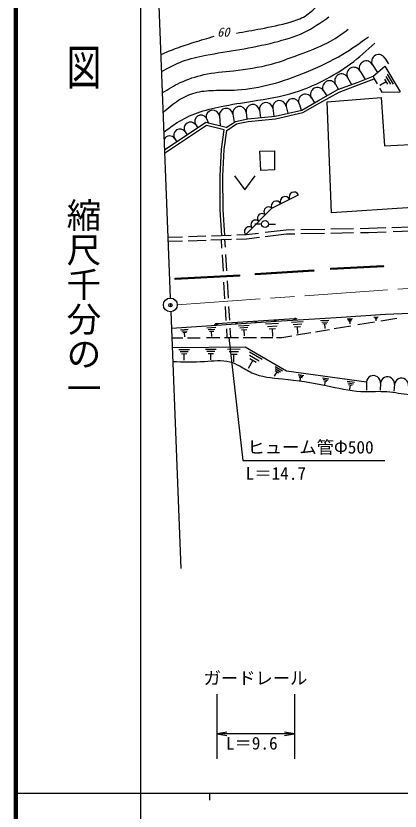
# Model space of a CAD drawing. Units: millimetres, scale not verified. Extents: x 40000 to 680000, y 20000 to 380000.
# Drawn here: x 40000 to 95564, y 202409 to 317291 of the extents above; entities that cross this region are included whole.
import ezdxf
from ezdxf.enums import TextEntityAlignment as Align

# ---------------------------------------------------------------- set-up
doc = ezdxf.new("R2010")
doc.units = ezdxf.units.MM
doc.header["$LTSCALE"] = 1000
doc.header["$PDMODE"] = 32
doc.header["$PDSIZE"] = 500
doc.linetypes.add('CHAIN', pattern=[18.5, 12, -1.5, 3.5, -1.5])
for name, color, linetype, lineweight in [('M-BGD', 7, 'Continuous', 25), ('M-BMK', 2, 'CHAIN', 13), ('M-BMK-SRVR', 3, 'Continuous', 25), ('M-STR-STR3', 7, 'Continuous', 25), ('M-TTL', 2, 'Continuous', 140), ('M-TTL-BAND', 7, 'Continuous', 25)]:
    doc.layers.add(name, color=color, linetype=linetype, lineweight=lineweight)
doc.layers.add('M-OTRS', color=6, linetype='Continuous')
doc.styles.add('@ＭＳ ゴシック', font='')
doc.styles.add('ＭＳ ゴシック', font='')
doc.styles.get('@ＭＳ ゴシック').set_extended_font_data('@MS Gothic')
doc.styles.get('ＭＳ ゴシック').set_extended_font_data('MS Gothic')

# ---------------------------------------------------------------- blocks, each defined once
blk = doc.blocks.new('open_arrow')
at = {"color": 0, "linetype": 'Continuous', "lineweight": -2}
blk.add_lwpolyline([(7.5, 1.25), (0, 0), (7.5, -1.25)], dxfattribs=at)

msp = doc.modelspace()

# ---------------------------------------------------------------- linework, layer by layer
at = {"layer": 'M-BGD'}
for p, q in [((91557, 310242), (92291, 309098)), ((93351, 311165), (93875, 310371)), ((89763, 309319), (90504, 308125)), ((91678, 308577), (93369, 310014)), ((93369, 310014), (95556, 306339)), ((87969, 308397), (88512, 307369)), ((89503, 307740), (91678, 308577)), ((89645, 307366), (91822, 308203)), ((91678, 308577), (91822, 308203)), ((91822, 308203), (92237, 307476)), ((93307, 308167), (93757, 307427)), ((93497, 308537), (94167, 307417)), ((93687, 308897), (94567, 307407)), ((86226, 307423), (86636, 306665)), ((86559, 306636), (89503, 307740)), ((86729, 306272), (89645, 307366)), ((92597, 306844), (92929, 306263)), ((92637, 307267), (93537, 307797)), ((83782, 305063), (86559, 306636)), ((83978, 304715), (86729, 306272)), ((84483, 306449), (84959, 305730)), ((92929, 306263), (95556, 306339)), ((80998, 304501), (81267, 303675)), ((81339, 303691), (83782, 305063)), ((81484, 303314), (83978, 304715)), ((82740, 305475), (83181, 304726)), ((85023, 304866), (92843, 305513)), ((85638, 288825), (85023, 304866)), ((92843, 305513), (93305, 298524)), ((73294, 303388), (73410, 302393)), ((75220, 303666), (75378, 302607)), ((77146, 303944), (77318, 302804)), ((77491, 302821), (81339, 303691)), ((77556, 302426), (81484, 303314)), ((79072, 304223), (79314, 303234)), ((67517, 302553), (67840, 301817)), ((69443, 302831), (69553, 301391)), ((71368, 303110), (71566, 301939)), ((71736, 302052), (73543, 302420)), ((73543, 302420), (77491, 302821)), ((73603, 302024), (77556, 302426)), ((67465, 301910), (61491, 297887)), ((67541, 301479), (61509, 297417)), ((66004, 301552), (66313, 301134)), ((70422, 301176), (67465, 301910)), ((70110, 300841), (67541, 301479)), ((70422, 301176), (71736, 302052)), ((70502, 300748), (71892, 301676)), ((71892, 301676), (73603, 302024)), ((64491, 300552), (64781, 300102)), ((69728, 298037), (70110, 300841)), ((70127, 297999), (70502, 300748)), ((62978, 299551), (63279, 299091)), ((93305, 298524), (97061, 298708)), ((69527, 294155), (69728, 298037)), ((69927, 294146), (70127, 297999)), ((75292, 297759), (77391, 297798)), ((75409, 294961), (75292, 297759)), ((77391, 297798), (77391, 295077)), ((69561, 289270), (69527, 294155)), ((69961, 289284), (69927, 294146)), ((71623, 294174), (73123, 292174)), ((73123, 292174), (74623, 294174)), ((77391, 295077), (75409, 294961)), ((77003, 289496), (80877, 291445)), ((97338, 289625), (85638, 288825)), ((69796, 285578), (69561, 289270)), ((70196, 285591), (69961, 289284)), ((73245, 285690), (77003, 289496)), ((75537, 287207), (74537, 287187)), ((76537, 287217), (77537, 287227)), ((76065, 286029), (79087, 286397)), ((79087, 286397), (80286, 286419)), ((81188, 286436), (84690, 286501)), ((85548, 286517), (88800, 286578)), ((89795, 286597), (90988, 286619)), ((90988, 286619), (93476, 286703)), ((91004, 286019), (93569, 286106)), ((94357, 286733), (97122, 286826)), ((94564, 286139), (97176, 286227)), ((61978, 285324), (64092, 285392)), ((64970, 285421), (67454, 285502)), ((68197, 284926), (71182, 285023)), ((68289, 285529), (71135, 285622)), ((69802, 283720), (69728, 284975)), ((70295, 283863), (70228, 284992)), ((71880, 285046), (73349, 285093)), ((71949, 285648), (73303, 285692)), ((73303, 285692), (75097, 285911)), ((73349, 285093), (75219, 285321)), ((76059, 285423), (79129, 285797)), ((79129, 285797), (80330, 285820)), ((81188, 285836), (84646, 285900)), ((85528, 285917), (88803, 285978)), ((89842, 285997), (91004, 286019)), ((61998, 284724), (64113, 284793)), ((64922, 284819), (67500, 284903)), ((70000, 280405), (69859, 282775)), ((70497, 280467), (70356, 282826)), ((74640, 280076), (83053, 280608)), ((83065, 280408), (74653, 279877)), ((83053, 280608), (83065, 280408)), ((85539, 280836), (93135, 281226)), ((85549, 280636), (85539, 280836)), ((93146, 281026), (85549, 280636)), ((93135, 281226), (93146, 281026)), ((63037, 279404), (72326, 279888)), ((63048, 279204), (63037, 279404)), ((72336, 279689), (63048, 279204)), ((72326, 279888), (72336, 279689)), ((74653, 279877), (74640, 280076)), ((70236, 276439), (70095, 278806)), ((70731, 276530), (70584, 278997)), ((70423, 273286), (70302, 275327)), ((70920, 273353), (70803, 275318)), ((69052, 272840), (80306, 273578)), ((77635, 273199), (86317, 273728)), ((86317, 273728), (93444, 274194)), ((87897, 273527), (88667, 273577)), ((91777, 273787), (92367, 273827)), ((91857, 273677), (92297, 273707)), ((91937, 273557), (92227, 273577)), ((92107, 273217), (92087, 273567)), ((92752, 273244), (95089, 273636)), ((93444, 274194), (101192, 274506)), ((62489, 272167), (77635, 273199)), ((67627, 272217), (68897, 272307)), ((72197, 272527), (73727, 272627)), ((72407, 272237), (73557, 272307)), ((76117, 272797), (77987, 272917)), ((76377, 272437), (77777, 272527)), ((79847, 273027), (81527, 273137)), ((80077, 272707), (81337, 272787)), ((80307, 272387), (81147, 272437)), ((80787, 271407), (80727, 272417)), ((84057, 273287), (85247, 273357)), ((84227, 273057), (85117, 273117)), ((84387, 272827), (84977, 272867)), ((84727, 272137), (84687, 272847)), ((86050, 272119), (88427, 272518)), ((88007, 273387), (88587, 273417)), ((88117, 273237), (88497, 273257)), ((88337, 272787), (88307, 273247)), ((89463, 272692), (91846, 273092)), ((63827, 271957), (64907, 272027)), ((63977, 271757), (64787, 271807)), ((64127, 271547), (64667, 271577)), ((64437, 270917), (64397, 271567)), ((67807, 271977), (68757, 272037)), ((67977, 271727), (68617, 271767)), ((68347, 270987), (68297, 271747)), ((70570, 270820), (70496, 272069)), ((71071, 270821), (70991, 272172)), ((72617, 271937), (73387, 271987)), ((73067, 271047), (73007, 271967)), ((76637, 272077), (77567, 272137)), ((77177, 270987), (77107, 272107)), ((80577, 271201), (82671, 271552)), ((83336, 271664), (85369, 272005)), ((62542, 270790), (64152, 270796)), ((64824, 270798), (66651, 270805)), ((67555, 270809), (69508, 270816)), ((70180, 270818), (72176, 270826)), ((72869, 270828), (74802, 270835)), ((75432, 270838), (77175, 270844)), ((77679, 270846), (78480, 270849)), ((78480, 270849), (79923, 271091)), ((62597, 269387), (73166, 269492)), ((63577, 269097), (65107, 269107)), ((67417, 269137), (68947, 269147)), ((67617, 268837), (68757, 268837)), ((70587, 269167), (72427, 269177)), ((73166, 269492), (79144, 266001)), ((63777, 268797), (64917, 268807)), ((63967, 268487), (64727, 268497)), ((64357, 267577), (64347, 268497)), ((67807, 268527), (68567, 268527)), ((68197, 267607), (68187, 268527)), ((70827, 268797), (72207, 268807)), ((71057, 268427), (71977, 268437)), ((71527, 267327), (71517, 268437)), ((73787, 268777), (75617, 267707)), ((73807, 268277), (75177, 267477)), ((73817, 267777), (74737, 267247)), ((73637, 266417), (74277, 267517)), ((77477, 266627), (78547, 266007)), ((77387, 265247), (77767, 265887)), ((77487, 266337), (78287, 265867)), ((77497, 266047), (78027, 265727)), ((79144, 266001), (90696, 264428)), ((80817, 265467), (81637, 265357)), ((80897, 265297), (81517, 265207)), ((80977, 265117), (81387, 265057)), ((81117, 264597), (81187, 265087)), ((84337, 264987), (85267, 264857)), ((84427, 264787), (85127, 264687)), ((84517, 264587), (84987, 264517)), ((84677, 263997), (84757, 264557)), ((87887, 264507), (88977, 264357)), ((87997, 264267), (88817, 264157)), ((90692, 264398), (90703, 263241)), ((88107, 264027), (88647, 263957)), ((88287, 263337), (88377, 263997)), ((92720, 264212), (92687, 263213)), ((94747, 264027), (94664, 263079))]:
    msp.add_line(p, q, dxfattribs=at)
msp.add_circle((76038, 287221), 500, dxfattribs=at)
for centre, radius, start, end in [((92454, 310703), 1009, 27.21611, 207.21611), ((90660, 309781), 1009, 27.21611, 207.21611), ((88866, 308858), 1009, 27.21611, 207.21611), ((85355, 306936), 998, 29.19749, 209.19749), ((87097, 307910), 998, 29.19749, 209.19749), ((83612, 305962), 998, 29.19749, 209.19749), ((81869, 304988), 998, 29.19749, 209.19749), ((74257, 303527), 973, 8.22158, 188.22158), ((76183, 303805), 973, 8.22158, 188.22158), ((78109, 304083), 973, 8.22158, 188.22158), ((80035, 304362), 973, 8.22158, 188.22158), ((68480, 302692), 973, 8.22158, 188.22158), ((70405, 302970), 973, 8.22158, 188.22158), ((72331, 303249), 973, 8.22158, 188.22158), ((66760, 302053), 907, 33.47857, 213.47857), ((65247, 301052), 907, 33.47857, 213.47857), ((62221, 299051), 907, 33.47857, 150.96579), ((63734, 300052), 907, 33.47857, 213.47857), ((80231, 291120), 723, 26.71465, 206.71465), ((78940, 290470), 723, 26.71465, 206.71465), ((76533, 289020), 668, 45.36115, 225.36115), ((77649, 289820), 723, 26.71465, 206.71465), ((75594, 288069), 668, 45.36115, 225.36115), ((74655, 287117), 668, 45.36115, 225.36115), ((73715, 286166), 668, 45.36115, 225.36115), ((80306, 273578), 150, 183.75498, 3.75498), ((80339, 273079), 500, 48.75498, 93.75498), ((69085, 272341), 500, 93.75498, 138.75498), ((69052, 272840), 150, 183.75498, 3.75498), ((71866, 273024), 150, 183.75498, 3.75498), ((74679, 273209), 150, 183.75498, 3.75498), ((77493, 273394), 150, 183.75498, 3.75498), ((91706, 264305), 1018, 354.77459, 174.77459), ((93733, 264120), 1018, 354.77459, 174.77459), ((95760, 263934), 1018, 354.77459, 174.77459)]:
    msp.add_arc(centre, radius, start, end, dxfattribs=at)
for points, knots in [([(71900, 314799), (73076, 315011), (74252, 315223), (75423, 315443), (76842, 315709), (78254, 315986), (79657, 316391), (80413, 316610), (81167, 316866), (81825, 317272), (82460, 317664), (83006, 318196), (83552, 318728)], [0, 0, 0, 0, 1, 1, 1, 2, 2, 2, 3, 3, 3, 4, 4, 4, 4]), ([(61050, 309242), (62051, 309788), (63052, 310334), (64110, 310734), (65187, 311142), (66323, 311400), (67463, 311615), (69099, 311924), (70742, 312148), (72374, 312428), (74054, 312716), (75722, 313065), (77388, 313478), (78850, 313841), (80310, 314254), (81655, 314901), (82920, 315508), (84083, 316322), (85246, 317136)], [0, 0, 0, 0, 1, 1, 1, 2, 2, 2, 3, 3, 3, 4, 4, 4, 5, 5, 5, 6, 6, 6, 6]), ([(61168, 306193), (62020, 306709), (62872, 307225), (63771, 307652), (64848, 308164), (65993, 308550), (67158, 308804), (68572, 309112), (70016, 309226), (71460, 309379), (73312, 309577), (75162, 309840), (76947, 310328), (78499, 310752), (80003, 311347), (81520, 311920), (82885, 312435), (84260, 312933), (85517, 313647), (86403, 314151), (87230, 314763), (88057, 315375)], [0, 0, 0, 0, 1, 1, 1, 2, 2, 2, 3, 3, 3, 4, 4, 4, 5, 5, 5, 6, 6, 6, 7, 7, 7, 7]), ([(60954, 311715), (61708, 312031), (62463, 312347), (63229, 312631), (64066, 312941), (64917, 313214), (65769, 313478), (66739, 313778), (67711, 314069), (68682, 314359)], [0, 0, 0, 0, 1, 1, 1, 2, 2, 2, 3, 3, 3, 3]), ([(61278, 303356), (62013, 303991), (62748, 304626), (63568, 305145), (64291, 305604), (65081, 305972), (65905, 306195), (66773, 306431), (67678, 306505), (68581, 306534), (69726, 306572), (70865, 306538), (72002, 306602), (73645, 306694), (75283, 306991), (76879, 307415), (78626, 307878), (80322, 308493), (81994, 309176), (83812, 309919), (85602, 310742), (87278, 311751), (88565, 312525), (89784, 313408), (91004, 314291)], [0, 0, 0, 0, 1, 1, 1, 2, 2, 2, 3, 3, 3, 4, 4, 4, 5, 5, 5, 6, 6, 6, 7, 7, 7, 8, 8, 8, 8]), ([(61389, 300510), (62023, 300991), (62657, 301473), (63331, 301894), (64243, 302463), (65228, 302921), (66244, 303282), (67358, 303679), (68508, 303960), (69665, 304197), (71169, 304505), (72684, 304738), (74204, 304976), (76281, 305302), (78367, 305638), (80368, 306263), (81753, 306696), (83098, 307267), (84399, 307923), (85797, 308628), (87145, 309431), (88396, 310362), (89622, 311274), (90753, 312308), (91885, 313343)], [0, 0, 0, 0, 1, 1, 1, 2, 2, 2, 3, 3, 3, 4, 4, 4, 5, 5, 5, 6, 6, 6, 7, 7, 7, 8, 8, 8, 8]), ([(62675, 267356), (64206, 267313), (65736, 267270), (67298, 267373), (68531, 267454), (69783, 267626), (70945, 267316), (71436, 267186), (71910, 266969), (72364, 266721), (72955, 266397), (73512, 266018), (74110, 265741), (75464, 265114), (77029, 265009), (78556, 264858), (80711, 264645), (82791, 264340), (84878, 263900), (86538, 263550), (88201, 263115), (89891, 263038), (91004, 262987), (92129, 263092), (93243, 263038), (94354, 262985), (95454, 262775), (96558, 262624), (98676, 262334), (100809, 262262), (102945, 262136), (104547, 262042), (106151, 261916), (107716, 261598), (109045, 261327), (110346, 260917), (111667, 260597), (113101, 260249), (114559, 260008), (116027, 259828), (117340, 259667), (118661, 259555), (119977, 259597), (121241, 259637), (122499, 259820), (123748, 260059), (124505, 260203), (125258, 260368), (126021, 260421), (126685, 260467), (127356, 260428), (128026, 260421), (130712, 260390), (133367, 260860), (136049, 261046), (137784, 261166), (139530, 261168), (141243, 261392), (143261, 261657), (145233, 262232), (147217, 262777), (148420, 263108), (149627, 263429), (150853, 263557), (151453, 263619), (152057, 263636), (152671, 263643), (153377, 263652), (154095, 263649), (154749, 263903), (155178, 264070), (155581, 264347), (155866, 264706), (156034, 264917), (156161, 265157), (156288, 265396)], [0, 0, 0, 0, 1, 1, 1, 2, 2, 2, 3, 3, 3, 4, 4, 4, 5, 5, 5, 6, 6, 6, 7, 7, 7, 8, 8, 8, 9, 9, 9, 10, 10, 10, 11, 11, 11, 12, 12, 12, 13, 13, 13, 14, 14, 14, 15, 15, 15, 16, 16, 16, 17, 17, 17, 18, 18, 18, 19, 19, 19, 20, 20, 20, 21, 21, 21, 22, 22, 22, 23, 23, 23, 24, 24, 24, 25, 25, 25, 25])]:
    msp.add_open_spline(points, degree=3, knots=knots, dxfattribs=at)
at = {"layer": 'M-BMK'}
msp.add_line((63338, 275558), (161092, 282479), dxfattribs=at)
at = {"layer": 'M-BMK-SRVR'}
for p, q in [((60501, 323382), (62318, 276561)), ((62397, 274534), (63836, 237456))]:
    msp.add_line(p, q, dxfattribs=at)
msp.add_circle((62338, 275534), 1000, dxfattribs=at)
at = {"layer": 'M-OTRS'}
msp.add_point((62347, 275499), dxfattribs=at)
at = {"layer": 'M-STR-STR3'}
for p, q in [((70790, 270820), (72801, 253057)), ((72801, 253057), (93347, 253057)), ((69052, 219278), (69052, 209972)), ((80306, 219278), (80306, 209972)), ((80306, 213587), (69052, 213587))]:
    msp.add_line(p, q, dxfattribs=at)
at = {"layer": 'M-TTL'}
msp.add_line((40000, 380000), (40000, 20000), dxfattribs=at)
at = {"layer": 'M-TTL-BAND'}
for p, q in [((58000, 370000), (58000, 20000)), ((40000, 205000), (579000, 205000)), ((68000, 205000), (68000, 204000))]:
    msp.add_line(p, q, dxfattribs=at)

# ---------------------------------------------------------------- block references
at = {"layer": 'M-STR-STR3', "xscale": 193, "yscale": 193}
msp.add_blockref('open_arrow', (69052, 213587), dxfattribs=at)
at = {"layer": 'M-STR-STR3', "xscale": 193, "yscale": 193, "rotation": 180}
msp.add_blockref('open_arrow', (80306, 213587), dxfattribs=at)

# ---------------------------------------------------------------- texts
at = {"layer": 'M-BGD', "style": 'ＭＳ ゴシック', "oblique": 15}
msp.add_text('60', height=1320, dxfattribs=at).set_placement((69106, 313895), align=Align.BOTTOM_LEFT)
at = {"layer": 'M-STR-STR3', "style": 'ＭＳ ゴシック'}
for s, p in [('ヒューム管Φ500', (73492, 253511)), ('L＝14.7', (73223, 249724)), ('ガードレール', (67149, 220163)), ('L＝9.6', (70366, 210751))]:
    msp.add_text(s, height=1833, dxfattribs=at).set_placement(p, align=Align.BOTTOM_LEFT)
at = {"layer": 'M-TTL-BAND', "style": '@ＭＳ ゴシック', "width": 1.4}
msp.add_text('平  面  図', height=3666, rotation=270, dxfattribs=at).set_placement((49777, 306475), align=Align.MIDDLE_RIGHT)
at = {"layer": 'M-TTL-BAND', "style": '@ＭＳ ゴシック'}
msp.add_text('縮尺千分の一', height=3666, rotation=270, dxfattribs=at).set_placement((49777, 261030), align=Align.MIDDLE_RIGHT)

doc.saveas('drawing.dxf')
